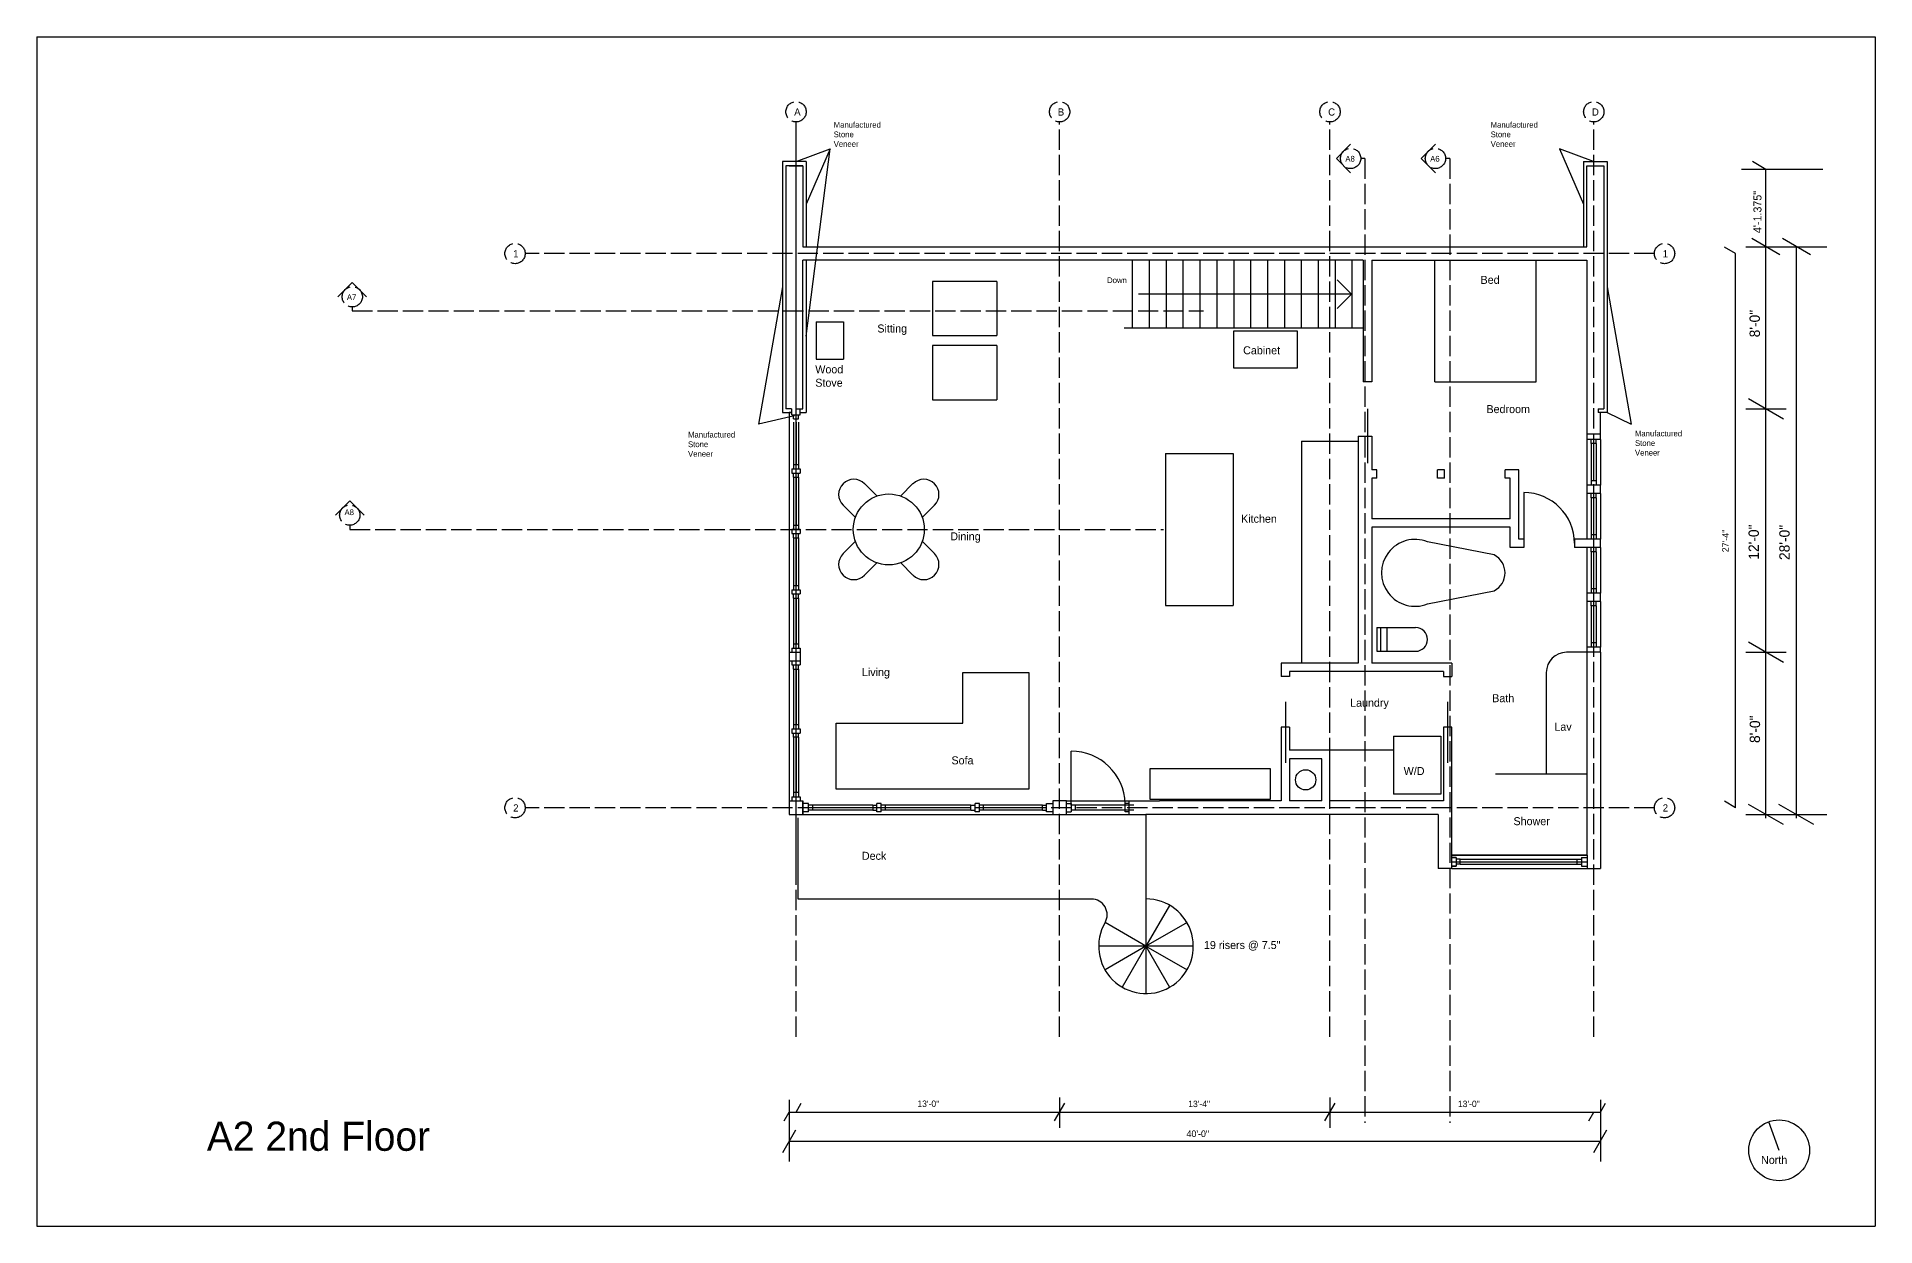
# Model space of a CAD drawing. Header units: inches. Extents: x -2630 to 8475, y 452 to 4505.
# Drawn here: x -1431 to -343, y 1971 to 2675 of the extents above; entities that cross this region are included whole.
import ezdxf

# ---------------------------------------------------------------- set-up
doc = ezdxf.new("R2010")
doc.units = ezdxf.units.IN
doc.header["$MEASUREMENT"] = 0
doc.linetypes.add('ACAD_ISO02W100', pattern=[15, 12, -3])
for name, color, linetype in [('const', 7, 'Continuous'), ('e1', 7, 'Continuous'), ('e2', 251, 'Continuous'), ('glass', 172, 'Continuous'), ('grid', 252, 'ACAD_ISO02W100'), ('millwork', 253, 'Continuous'), ('sills', 105, 'Continuous'), ('stairs', 140, 'Continuous'), ('walls', 7, 'Continuous')]:
    doc.layers.add(name, color=color, linetype=linetype)

msp = doc.modelspace()

# ---------------------------------------------------------------- linework, layer by layer
for p, q in [((-1431.2, 2674.8), (-343.2, 2674.8)), ((-1431.2, 2674.8), (-1431.2, 1970.8)), ((-343.2, 2674.8), (-343.2, 1970.8)), ((-1431.2, 1970.8), (-343.2, 1970.8))]:
    msp.add_line(p, q)
at = {"layer": 'const'}
for p, q in [((-407.9, 2596.3), (-415.8, 2600.9)), ((-374.3, 2596.3), (-422.3, 2596.3)), ((-407.9, 2212.3), (-407.9, 2596.3)), ((-425.9, 2546.5), (-432.5, 2550.3)), ((-425.9, 2218.5), (-425.9, 2546.5)), ((-419.9, 2550.5), (-371.9, 2550.5)), ((-399.6, 2545.7), (-416.2, 2555.3)), ((-381.6, 2545.7), (-398.2, 2555.3)), ((-389.9, 2212.3), (-389.9, 2550.5)), ((-397.5, 2448.5), (-418.3, 2460.5)), ((-419.9, 2454.5), (-395.9, 2454.5)), ((-419.9, 2310.5), (-395.9, 2310.5)), ((-397.5, 2304.5), (-418.3, 2316.5)), ((-425.9, 2218.5), (-432.5, 2222.3)), ((-397.5, 2208.5), (-418.3, 2220.5)), ((-379.5, 2208.5), (-400.3, 2220.5)), ((-419.9, 2214.5), (-371.9, 2214.5)), ((-985.9, 2045.7), (-985.9, 2009.1)), ((-505.9, 2045.7), (-505.9, 2009.1)), ((-988.9, 2033.2), (-985.9, 2038.4)), ((-985.9, 2038.4), (-505.9, 2038.4)), ((-981.9, 2038.4), (-978.9, 2043.6)), ((-828.9, 2033.2), (-822.9, 2043.6)), ((-668.9, 2033.2), (-662.9, 2043.6)), ((-512.8, 2033.2), (-509.8, 2038.4)), ((-505.9, 2038.4), (-502.9, 2043.6)), ((-989.7, 2014.5), (-982, 2027.8)), ((-509.7, 2014.5), (-502, 2027.8)), ((-985.9, 2021.1), (-505.9, 2021.1))]:
    msp.add_line(p, q, dxfattribs=at)
at = {"layer": 'e1'}
for p, q in [((-505.9, 2436.5), (-505.9, 2452.5)), ((-505.9, 2404.5), (-505.9, 2409.5)), ((-505.9, 2372.5), (-505.9, 2377.5)), ((-505.9, 2340.5), (-505.9, 2345.5)), ((-505.9, 2310.5), (-513.8, 2310.5)), ((-505.9, 2310.5), (-505.9, 2313.5)), ((-505.9, 2310.5), (-505.9, 2214.5)), ((-784.7, 2222.5), (-766.8, 2222.5)), ((-784.7, 2214.5), (-774.8, 2214.5))]:
    msp.add_line(p, q, dxfattribs=at)
msp.add_circle((-400.1, 2015.7), 18, dxfattribs=at)
at = {"layer": 'e2'}
for p, q in [((-645.2, 2602.8), (-647.7, 2602.8)), ((-595, 2602.8), (-597.5, 2602.8)), ((-985.9, 2452.5), (-985.9, 2310.5)), ((-985.9, 2305.5), (-985.9, 2222.5)), ((-977.9, 2214.5), (-829.9, 2214.5)), ((-821.9, 2214.5), (-784.7, 2214.5))]:
    msp.add_line(p, q, dxfattribs=at)
at = {"layer": 'glass'}
for p, q in [((-983.4, 2446.6), (-983.4, 2421.6)), ((-980.4, 2446.6), (-980.4, 2421.6)), ((-511.4, 2434), (-511.4, 2412)), ((-508.4, 2434), (-508.4, 2412)), ((-983.4, 2414.1), (-983.4, 2385.8)), ((-980.4, 2414.1), (-980.4, 2385.8)), ((-511.4, 2402), (-511.4, 2380)), ((-508.4, 2402), (-508.4, 2380)), ((-983.4, 2378.3), (-983.4, 2350)), ((-980.4, 2378.3), (-980.4, 2350)), ((-511.4, 2370), (-511.4, 2348)), ((-508.4, 2370), (-508.4, 2348)), ((-983.4, 2342.5), (-983.4, 2315.5)), ((-980.4, 2342.5), (-980.4, 2315.5)), ((-511.4, 2338), (-511.4, 2316)), ((-508.4, 2338), (-508.4, 2316)), ((-983.4, 2300.5), (-983.4, 2267.7)), ((-980.4, 2300.5), (-980.4, 2267.7)), ((-983.4, 2260.2), (-983.4, 2227.5)), ((-980.4, 2260.2), (-980.4, 2227.5)), ((-936.5, 2220), (-972.1, 2220)), ((-878.4, 2220), (-929, 2220)), ((-836.1, 2220), (-870.9, 2220)), ((-781.9, 2220), (-816.6, 2220)), ((-936.5, 2217), (-972.1, 2217)), ((-878.4, 2217), (-929, 2217)), ((-836.1, 2217), (-870.9, 2217)), ((-781.9, 2217), (-816.6, 2217)), ((-588.8, 2188), (-519.6, 2188)), ((-588.8, 2185), (-519.6, 2185))]:
    msp.add_line(p, q, dxfattribs=at)
at = {"layer": 'grid'}
for p, q in [((-981.9, 2082.9), (-981.9, 2624.4)), ((-981.9, 2179.9), (-981.9, 2624.4)), ((-825.9, 2082.9), (-825.9, 2624.4)), ((-665.9, 2082.9), (-665.9, 2624.4)), ((-509.8, 2082.9), (-509.8, 2624.4)), ((-645.2, 2602.8), (-645.2, 2031.9)), ((-595, 2602.8), (-595, 2031.9)), ((-473.9, 2546.5), (-1142.2, 2546.5)), ((-1244.5, 2514.9), (-1244.5, 2512.5)), ((-1244.5, 2512.5), (-740.8, 2512.5)), ((-1246, 2385.7), (-1246, 2383.2)), ((-1246, 2383.2), (-764.5, 2383.2)), ((-473.9, 2218.5), (-1142.2, 2218.5))]:
    msp.add_line(p, q, dxfattribs=at)
for centre in [(-981.9, 2630.4), (-825.9, 2630.4), (-665.9, 2630.4), (-509.8, 2630.4), (-653.7, 2602.8), (-603.5, 2602.8), (-1148.2, 2546.5), (-467.9, 2546.5), (-1244.5, 2520.9), (-1246, 2391.7), (-1148.2, 2218.5), (-467.9, 2218.5)]:
    msp.add_circle(centre, 6, dxfattribs=at)
at = {"layer": 'millwork'}
for p, q in [((-981.9, 2601), (-961.6, 2608.5)), ((-961.6, 2608.5), (-975.9, 2575.7)), ((-975.9, 2497.5), (-961.6, 2608.5)), ((-509.9, 2601), (-530.1, 2608.5)), ((-530.1, 2608.5), (-515.9, 2575.7)), ((-513.9, 2550.5), (-513.9, 2598.5)), ((-603.9, 2470.5), (-603.9, 2542.5)), ((-543.9, 2470.5), (-543.9, 2542.5)), ((-989.9, 2526.7), (-1004.1, 2445.6)), ((-901.1, 2530), (-901.1, 2498)), ((-863.1, 2530), (-901.1, 2530)), ((-863.1, 2530), (-863.1, 2498)), ((-501.9, 2526.7), (-487.6, 2445.6)), ((-969.9, 2506), (-969.9, 2484)), ((-969.9, 2506), (-953.9, 2506)), ((-953.9, 2506), (-953.9, 2484)), ((-646.2, 2502.5), (-646.2, 2502.5)), ((-901.1, 2498), (-863.1, 2498)), ((-863.1, 2492), (-901.1, 2492)), ((-901.1, 2492), (-901.1, 2460)), ((-863.1, 2492), (-863.1, 2460)), ((-969.9, 2484), (-953.9, 2484)), ((-603.9, 2470.5), (-543.9, 2470.5)), ((-901.1, 2460), (-863.1, 2460)), ((-982.9, 2450.5), (-1004.1, 2445.6)), ((-501.9, 2452.5), (-487.6, 2445.6)), ((-981.9, 2446.6), (-981.9, 2421.6)), ((-763.2, 2428.2), (-763.2, 2338.2)), ((-763.2, 2428.2), (-723.2, 2428.2)), ((-723.2, 2428.2), (-723.2, 2338.2)), ((-682.8, 2435.5), (-682.8, 2304.1)), ((-682.8, 2435.5), (-649.2, 2435.5)), ((-513.9, 2436.5), (-513.9, 2409.5)), ((-509.9, 2434), (-509.9, 2412)), ((-505.9, 2436.5), (-505.9, 2409.5)), ((-981.9, 2414.1), (-981.9, 2385.8)), ((-941.3, 2410.3), (-934, 2403)), ((-912.7, 2410.3), (-919.9, 2403)), ((-954, 2397.5), (-946.8, 2390.3)), ((-899.9, 2397.5), (-907.2, 2390.3)), ((-513.9, 2404.5), (-513.9, 2377.5)), ((-509.9, 2402), (-509.9, 2380)), ((-505.9, 2404.5), (-505.9, 2377.5)), ((-981.9, 2378.3), (-981.9, 2350)), ((-954, 2368.9), (-946.8, 2376.2)), ((-899.9, 2368.9), (-907.2, 2376.2)), ((-568.7, 2368.1), (-608.2, 2375.8)), ((-513.9, 2372.5), (-513.9, 2345.5)), ((-505.9, 2372.5), (-505.9, 2345.5)), ((-941.3, 2356.2), (-934, 2363.4)), ((-912.7, 2356.2), (-919.9, 2363.4)), ((-509.9, 2370), (-509.9, 2348)), ((-981.9, 2342.5), (-981.9, 2315.5)), ((-608.2, 2339.2), (-568.7, 2346.9)), ((-513.9, 2340.5), (-513.9, 2313.5)), ((-505.9, 2340.5), (-505.9, 2313.5)), ((-763.2, 2338.2), (-723.2, 2338.2)), ((-509.9, 2338), (-509.9, 2312.5)), ((-509.9, 2338), (-509.9, 2316)), ((-638.2, 2325.1), (-615.2, 2325.1)), ((-638.2, 2325.1), (-638.2, 2311.1)), ((-635.9, 2311.1), (-635.9, 2325.1)), ((-632.2, 2325.1), (-632.2, 2311.1)), ((-638.2, 2311.1), (-615.2, 2311.1)), ((-513.9, 2310.5), (-525.9, 2310.5)), ((-981.9, 2300.5), (-981.9, 2267.7)), ((-537.9, 2298.5), (-537.9, 2238.5)), ((-981.9, 2260.2), (-981.9, 2227.5)), ((-665.9, 2252.5), (-665.9, 2258.4)), ((-628.6, 2252.5), (-665.9, 2252.5)), ((-628.3, 2260.9), (-600.3, 2260.9)), ((-628.3, 2260.9), (-628.3, 2226.5)), ((-600.3, 2260.9), (-600.3, 2226.5)), ((-819.1, 2220), (-819.1, 2252)), ((-600.3, 2226.5), (-628.3, 2226.5)), ((-980.9, 2212.5), (-980.9, 2164.5)), ((-936.5, 2218.5), (-972.1, 2218.5)), ((-878.4, 2218.5), (-929, 2218.5)), ((-836.1, 2218.5), (-870.9, 2218.5)), ((-774.8, 2214.5), (-774.8, 2163)), ((-593.8, 2190.5), (-513.8, 2190.5)), ((-593.8, 2186.5), (-513.9, 2186.5)), ((-593.8, 2182.5), (-513.8, 2182.5)), ((-980.9, 2164.5), (-807.1, 2164.5)), ((-760.8, 2160.7), (-774.8, 2136.5)), ((-774.8, 2136.5), (-799, 2150.5)), ((-750.5, 2150.5), (-774.8, 2136.5)), ((-746.8, 2136.5), (-802.8, 2136.5)), ((-774.8, 2136.5), (-799, 2122.5)), ((-774.8, 2136.5), (-788.8, 2112.2)), ((-774.8, 2136.5), (-750.5, 2122.5)), ((-774.8, 2136.5), (-760.8, 2112.2))]:
    msp.add_line(p, q, dxfattribs=at)
for points in [[(-722.8, 2478.7), (-722.8, 2500.7), (-685.3, 2500.7), (-685.3, 2478.7), (-722.8, 2478.7)], [(-844.1, 2229.5), (-958.1, 2229.5), (-958.1, 2268.5), (-883.1, 2268.5), (-883.1, 2298.5), (-844.1, 2298.5), (-844.1, 2229.5)], [(-772.6, 2223.5), (-701.1, 2223.5), (-701.1, 2241.5), (-772.6, 2241.5), (-772.6, 2223.5)]]:
    msp.add_lwpolyline(points, dxfattribs=at)
msp.add_circle((-680.3, 2235), 6, dxfattribs=at)
for centre, radius, start, end in [((-947.7, 2403.9), 9, 45, 225), ((-906.3, 2403.9), 9, 315, 135), ((-551.2, 2375), 30, 360, 90), ((-615.6, 2357.5), 19.8, 67.9278, 292.0722), ((-947.7, 2362.5), 9, 135, 315), ((-906.3, 2362.5), 9, 225, 45), ((-574.3, 2357.5), 12, 297.8274, 62.1726), ((-615.2, 2318.1), 7, 270, 90), ((-525.9, 2298.5), 12, 90, 180), ((-819.1, 2220), 32, 1.7908, 90), ((-807.1, 2155.1), 9.33, 330, 90), ((-774.8, 2136.5), 28, 150, 90)]:
    msp.add_arc(centre, radius, start, end, dxfattribs=at)
at = {"layer": 'sills'}
msp.add_line((-821.9, 2222.5), (-784.7, 2222.5), dxfattribs=at)
at = {"layer": 'stairs'}
for p, q in [((-782.7, 2502.5), (-782.7, 2542.5)), ((-772.7, 2502.5), (-772.7, 2542.5)), ((-762.7, 2502.5), (-762.7, 2542.5)), ((-752.7, 2502.5), (-752.7, 2542.5)), ((-742.7, 2502.5), (-742.7, 2542.5)), ((-732.7, 2502.5), (-732.7, 2542.5)), ((-722.7, 2502.5), (-722.7, 2542.5)), ((-712.7, 2502.5), (-712.7, 2542.5)), ((-702.7, 2502.5), (-702.7, 2542.5)), ((-692.7, 2502.5), (-692.7, 2542.5)), ((-682.7, 2502.5), (-682.7, 2542.5)), ((-672.7, 2502.5), (-672.7, 2542.5)), ((-662.7, 2502.5), (-662.7, 2542.5)), ((-652.7, 2502.5), (-652.7, 2542.5)), ((-787.7, 2502.5), (-646.2, 2502.5))]:
    msp.add_line(p, q, dxfattribs=at)
at = {"layer": 'walls'}
for p, q in [((-653.7, 2611.3), (-662.1, 2602.8)), ((-603.5, 2611.3), (-611.9, 2602.8)), ((-989.9, 2601), (-989.9, 2452.5)), ((-975.9, 2601), (-989.9, 2601)), ((-975.9, 2601), (-975.9, 2550.5)), ((-653.7, 2594.3), (-662.1, 2602.8)), ((-603.5, 2594.3), (-611.9, 2602.8)), ((-515.9, 2601), (-515.9, 2550.5)), ((-515.9, 2601), (-501.9, 2601)), ((-501.9, 2601), (-501.9, 2452.5)), ((-977.9, 2598.5), (-987.9, 2598.5)), ((-987.9, 2598.5), (-987.9, 2454.5)), ((-985.9, 2598.5), (-977.9, 2598.5)), ((-977.9, 2598.5), (-977.9, 2550.5)), ((-513.9, 2598.5), (-503.9, 2598.5)), ((-503.9, 2598.5), (-503.9, 2454.5)), ((-977.9, 2550.5), (-513.9, 2550.5)), ((-977.9, 2454.5), (-977.9, 2542.5)), ((-646.2, 2542.5), (-977.9, 2542.5)), ((-975.9, 2542.5), (-975.9, 2452.5)), ((-646.2, 2542.5), (-646.2, 2470.5)), ((-641.2, 2542.5), (-513.9, 2542.5)), ((-641.2, 2542.5), (-641.2, 2470.5)), ((-513.9, 2542.5), (-513.9, 2436.5)), ((-1253, 2520.9), (-1244.5, 2529.4)), ((-1236, 2520.9), (-1244.5, 2529.4)), ((-653.1, 2522.5), (-661.6, 2530.9)), ((-653.1, 2522.5), (-779.2, 2522.5)), ((-653.1, 2522.5), (-661.6, 2514)), ((-641.2, 2470.5), (-646.2, 2470.5)), ((-989.9, 2452.5), (-984.6, 2452.5)), ((-984.6, 2454.5), (-987.9, 2454.5)), ((-984.4, 2452.5), (-985.9, 2452.5)), ((-984.4, 2451.1), (-984.4, 2454.5)), ((-984.4, 2451.1), (-979.4, 2451.1)), ((-983.4, 2448.6), (-983.4, 2451.1)), ((-983.4, 2448.6), (-980.4, 2448.6)), ((-981.4, 2454.5), (-977.9, 2454.5)), ((-980.4, 2448.6), (-980.4, 2451.1)), ((-979.4, 2451.1), (-979.4, 2454.5)), ((-979.4, 2452.5), (-975.9, 2452.5)), ((-643.7, 2454.5), (-643.7, 2422.5)), ((-507.1, 2454.5), (-503.9, 2454.5)), ((-507.1, 2454.5), (-507.1, 2452.5)), ((-501.9, 2452.5), (-507.1, 2452.5)), ((-649.2, 2438.5), (-649.2, 2304.1)), ((-649.2, 2438.5), (-641.2, 2438.5)), ((-641.2, 2438.5), (-641.2, 2418.5)), ((-505.9, 2439.5), (-513.9, 2439.5)), ((-505.9, 2436.5), (-513.9, 2436.5)), ((-511.4, 2434), (-511.4, 2436.5)), ((-508.4, 2434), (-511.4, 2434)), ((-508.4, 2434), (-508.4, 2436.5)), ((-984.4, 2419.1), (-979.4, 2419.1)), ((-984.4, 2419.1), (-984.4, 2416.6)), ((-984.4, 2416.6), (-979.4, 2416.6)), ((-983.4, 2421.6), (-983.4, 2419.1)), ((-983.4, 2421.6), (-980.4, 2421.6)), ((-983.4, 2414.1), (-983.4, 2416.6)), ((-980.4, 2421.6), (-980.4, 2419.1)), ((-980.4, 2414.1), (-980.4, 2416.6)), ((-979.4, 2419.1), (-979.4, 2416.6)), ((-638.2, 2418.5), (-641.2, 2418.5)), ((-638.2, 2413.5), (-638.2, 2418.5)), ((-602.2, 2413.5), (-602.2, 2418.5)), ((-598.2, 2418.5), (-602.2, 2418.5)), ((-598.2, 2413.5), (-598.2, 2418.5)), ((-554.2, 2418.5), (-562.2, 2418.5)), ((-562.2, 2413.5), (-562.2, 2418.5)), ((-554.2, 2377.5), (-554.2, 2418.5)), ((-983.4, 2414.1), (-980.4, 2414.1)), ((-638.2, 2413.5), (-641.2, 2413.5)), ((-641.2, 2413.5), (-641.2, 2389.5)), ((-598.2, 2413.5), (-602.2, 2413.5)), ((-559.2, 2413.5), (-562.2, 2413.5)), ((-559.2, 2389.5), (-559.2, 2413.5)), ((-551.2, 2405), (-551.2, 2375)), ((-513.9, 2409.5), (-513.9, 2404.5)), ((-505.9, 2409.5), (-513.9, 2409.5)), ((-508.4, 2412), (-511.4, 2412)), ((-511.4, 2412), (-511.4, 2409.5)), ((-508.4, 2412), (-508.4, 2409.5)), ((-1254.4, 2391.7), (-1246, 2400.2)), ((-1237.5, 2391.7), (-1246, 2400.2)), ((-505.9, 2404.5), (-513.9, 2404.5)), ((-511.4, 2402), (-511.4, 2404.5)), ((-508.4, 2402), (-511.4, 2402)), ((-508.4, 2402), (-508.4, 2404.5)), ((-984.4, 2383.3), (-979.4, 2383.3)), ((-984.4, 2383.3), (-984.4, 2380.8)), ((-983.4, 2385.8), (-983.4, 2383.3)), ((-983.4, 2385.8), (-980.4, 2385.8)), ((-980.4, 2385.8), (-980.4, 2383.3)), ((-979.4, 2383.3), (-979.4, 2380.8)), ((-559.2, 2389.5), (-641.2, 2389.5)), ((-641.2, 2384.5), (-641.2, 2304.1)), ((-559.2, 2384.5), (-641.2, 2384.5)), ((-559.2, 2372.5), (-559.2, 2384.5)), ((-984.4, 2380.8), (-979.4, 2380.8)), ((-983.4, 2378.3), (-983.4, 2380.8)), ((-983.4, 2378.3), (-980.4, 2378.3)), ((-980.4, 2378.3), (-980.4, 2380.8)), ((-551.2, 2372.5), (-559.2, 2372.5)), ((-551.2, 2377.5), (-554.2, 2377.5)), ((-551.2, 2377.5), (-551.2, 2372.5)), ((-521.2, 2377.5), (-521.2, 2372.5)), ((-505.9, 2377.5), (-521.2, 2377.5)), ((-505.9, 2372.5), (-521.2, 2372.5)), ((-508.4, 2380), (-511.4, 2380)), ((-511.4, 2380), (-511.4, 2377.5)), ((-511.4, 2370), (-511.4, 2372.5)), ((-508.4, 2380), (-508.4, 2377.5)), ((-508.4, 2370), (-508.4, 2372.5)), ((-508.4, 2370), (-511.4, 2370)), ((-984.4, 2347.5), (-979.4, 2347.5)), ((-984.4, 2347.5), (-984.4, 2345)), ((-984.4, 2345), (-979.4, 2345)), ((-983.4, 2350), (-983.4, 2347.5)), ((-983.4, 2350), (-980.4, 2350)), ((-983.4, 2342.5), (-983.4, 2345)), ((-983.4, 2342.5), (-980.4, 2342.5)), ((-980.4, 2350), (-980.4, 2347.5)), ((-980.4, 2342.5), (-980.4, 2345)), ((-979.4, 2347.5), (-979.4, 2345)), ((-505.9, 2345.5), (-513.9, 2345.5)), ((-513.9, 2345.5), (-513.9, 2340.5)), ((-505.9, 2340.5), (-513.9, 2340.5)), ((-508.4, 2348), (-511.4, 2348)), ((-511.4, 2348), (-511.4, 2345.5)), ((-511.4, 2338), (-511.4, 2340.5)), ((-508.4, 2348), (-508.4, 2345.5)), ((-508.4, 2338), (-508.4, 2340.5)), ((-508.4, 2338), (-511.4, 2338)), ((-985.9, 2310.5), (-979.4, 2310.5)), ((-985.9, 2310.5), (-985.9, 2305.5)), ((-984.4, 2313), (-979.4, 2313)), ((-984.4, 2313), (-984.4, 2310.5)), ((-983.4, 2315.5), (-980.4, 2315.5)), ((-983.4, 2315.5), (-983.4, 2313)), ((-980.4, 2315.5), (-980.4, 2313)), ((-979.4, 2313), (-979.4, 2303)), ((-505.9, 2313.5), (-513.9, 2313.5)), ((-513.8, 2190.5), (-513.8, 2313.5)), ((-508.4, 2316), (-511.4, 2316)), ((-511.4, 2316), (-511.4, 2313.5)), ((-508.4, 2316), (-508.4, 2313.5)), ((-985.9, 2305.5), (-979.4, 2305.5)), ((-984.4, 2305.5), (-984.4, 2303)), ((-984.4, 2303), (-979.4, 2303)), ((-983.4, 2300.5), (-983.4, 2303)), ((-983.4, 2300.5), (-980.4, 2300.5)), ((-980.4, 2300.5), (-980.4, 2303)), ((-694.8, 2304.1), (-694.8, 2296.1)), ((-649.2, 2304.1), (-694.8, 2304.1)), ((-689.8, 2296.1), (-694.8, 2296.1)), ((-598.8, 2299.1), (-689.8, 2299.1)), ((-689.8, 2299.1), (-689.8, 2296.1)), ((-593.8, 2304.1), (-641.2, 2304.1)), ((-598.8, 2299.1), (-598.8, 2296.1)), ((-598.8, 2296.1), (-593.8, 2296.1)), ((-593.8, 2304.1), (-593.8, 2296.1)), ((-692.3, 2281.1), (-692.3, 2245.1)), ((-596.3, 2281.1), (-596.3, 2245.1)), ((-984.4, 2265.2), (-979.4, 2265.2)), ((-984.4, 2265.2), (-984.4, 2262.7)), ((-983.4, 2267.7), (-983.4, 2265.2)), ((-983.4, 2267.7), (-980.4, 2267.7)), ((-980.4, 2267.7), (-980.4, 2265.2)), ((-979.4, 2265.2), (-979.4, 2262.7)), ((-694.8, 2266.1), (-694.8, 2222.5)), ((-689.8, 2266.1), (-694.8, 2266.1)), ((-689.8, 2266.1), (-689.8, 2252.5)), ((-598.8, 2266.1), (-598.8, 2222.5)), ((-593.8, 2266.1), (-598.8, 2266.1)), ((-596.3, 2266.1), (-596.3, 2266.1)), ((-593.8, 2222.5), (-593.8, 2266.1)), ((-984.4, 2262.7), (-979.4, 2262.7)), ((-983.4, 2260.2), (-983.4, 2262.7)), ((-980.4, 2260.2), (-983.4, 2260.2)), ((-980.4, 2260.2), (-980.4, 2262.7)), ((-665.9, 2252.5), (-689.8, 2252.5)), ((-665.9, 2222.5), (-665.9, 2252.5)), ((-670.7, 2247.5), (-689.8, 2247.5)), ((-689.8, 2247.5), (-689.8, 2222.5)), ((-670.7, 2222.5), (-670.7, 2247.5)), ((-505.9, 2246.5), (-505.9, 2182.5)), ((-567.9, 2238.5), (-513.9, 2238.5)), ((-985.9, 2222.5), (-977.9, 2222.5)), ((-985.9, 2222.5), (-985.9, 2214.5)), ((-984.4, 2225), (-979.4, 2225)), ((-984.4, 2225), (-984.4, 2222.5)), ((-980.4, 2227.5), (-983.4, 2227.5)), ((-983.4, 2227.5), (-983.4, 2225)), ((-980.4, 2227.5), (-980.4, 2225)), ((-979.4, 2225), (-979.4, 2222.5)), ((-977.9, 2222.5), (-977.9, 2214.5)), ((-977.9, 2214.5), (-977.9, 2222.5)), ((-974.6, 2221), (-977.9, 2221)), ((-974.6, 2216), (-974.6, 2221)), ((-972.1, 2220), (-974.6, 2220)), ((-972.1, 2220), (-972.1, 2217)), ((-936.5, 2220), (-934, 2220)), ((-936.5, 2220), (-936.5, 2217)), ((-934, 2216), (-934, 2221)), ((-931.5, 2221), (-934, 2221)), ((-931.5, 2216), (-931.5, 2221)), ((-929, 2220), (-931.5, 2220)), ((-929, 2217), (-929, 2220)), ((-878.4, 2220), (-875.9, 2220)), ((-878.4, 2217), (-878.4, 2220)), ((-875.9, 2216), (-875.9, 2221)), ((-873.4, 2221), (-875.9, 2221)), ((-873.4, 2216), (-873.4, 2221)), ((-870.9, 2220), (-873.4, 2220)), ((-870.9, 2217), (-870.9, 2220)), ((-836.1, 2217), (-836.1, 2220)), ((-836.1, 2220), (-833.6, 2220)), ((-833.6, 2216), (-833.6, 2221)), ((-833.6, 2221), (-829.9, 2221)), ((-821.9, 2222.5), (-829.9, 2222.5)), ((-829.9, 2222.5), (-829.9, 2214.5)), ((-821.9, 2214.5), (-821.9, 2222.5)), ((-821.9, 2221), (-819.1, 2221)), ((-819.1, 2221), (-819.1, 2217)), ((-816.6, 2220), (-819.1, 2220)), ((-816.6, 2217), (-816.6, 2220)), ((-784.7, 2221), (-787.2, 2221)), ((-787.2, 2216), (-787.2, 2221)), ((-784.7, 2214.5), (-784.7, 2222.5)), ((-784.7, 2222.5), (-779.1, 2222.5)), ((-694.8, 2222.5), (-766.8, 2222.5)), ((-670.7, 2222.5), (-689.8, 2222.5)), ((-598.8, 2222.5), (-665.9, 2222.5)), ((-593.8, 2190.5), (-593.8, 2222.5)), ((-985.9, 2214.5), (-977.9, 2214.5)), ((-974.6, 2216), (-977.9, 2216)), ((-972.1, 2217), (-974.6, 2217)), ((-936.5, 2217), (-934, 2217)), ((-931.5, 2216), (-934, 2216)), ((-929, 2217), (-931.5, 2217)), ((-878.4, 2217), (-875.9, 2217)), ((-873.4, 2216), (-875.9, 2216)), ((-870.9, 2217), (-873.4, 2217)), ((-836.1, 2217), (-833.6, 2217)), ((-829.9, 2216), (-833.6, 2216)), ((-829.9, 2214.5), (-821.9, 2214.5)), ((-821.9, 2216), (-819.1, 2216)), ((-816.6, 2217), (-819.1, 2217)), ((-819.1, 2217), (-819.1, 2216)), ((-784.7, 2216), (-787.2, 2216)), ((-784.7, 2214.5), (-779.1, 2214.5)), ((-601.8, 2214.5), (-774.8, 2214.5)), ((-601.8, 2214.5), (-601.8, 2182.5)), ((-593.8, 2182.5), (-593.8, 2190.5)), ((-513.8, 2190.5), (-593.8, 2190.5)), ((-593.8, 2189), (-591.3, 2189)), ((-591.3, 2189), (-593.8, 2189)), ((-591.3, 2189), (-591.3, 2184)), ((-588.8, 2188), (-591.3, 2188)), ((-588.8, 2185), (-588.8, 2188)), ((-588.8, 2185), (-588.8, 2188)), ((-519.6, 2185), (-519.6, 2188)), ((-519.6, 2188), (-517.1, 2188)), ((-517.1, 2189), (-517.1, 2184)), ((-517.1, 2189), (-513.8, 2189)), ((-513.8, 2190.5), (-513.8, 2182.5)), ((-593.8, 2182.5), (-601.8, 2182.5)), ((-593.8, 2184), (-591.3, 2184)), ((-591.3, 2184), (-593.8, 2184)), ((-588.8, 2185), (-591.3, 2185)), ((-519.6, 2185), (-517.1, 2185)), ((-517.1, 2184), (-513.8, 2184)), ((-513.8, 2182.5), (-505.9, 2182.5)), ((-774.8, 2164.5), (-774.8, 2108.5)), ((-825.9, 2047), (-825.9, 2029.1)), ((-665.9, 2047), (-665.9, 2029.1)), ((-400.1, 2015.7), (-406.2, 2032.6))]:
    msp.add_line(p, q, dxfattribs=at)
msp.add_circle((-927, 2383.2), 21, dxfattribs=at)

# ---------------------------------------------------------------- texts
at = {"layer": 'const', "attachment_point": 1}
for s, insert, char_height, width in [('A', (-983, 2632.4), 4.26, 1625.197), ('\\pt3.4098;Manufactured^JStone^JVeneer', (-959.6, 2624.4), 3.41, 1300.158), ('B', (-827, 2632.4), 4.26, 1625.197), ('C', (-667, 2632.4), 4.26, 1625.197), ('\\pt3.4098;Manufactured^JStone^JVeneer', (-570.8, 2624.4), 3.41, 1300.158), ('D', (-510.9, 2632.4), 4.26, 1625.197), ('A8', (-656.8, 2604.3), 3.41, 1300.158), ('A6', (-606.6, 2604.3), 3.41, 1300.158), ('1', (-1149.3, 2548.5), 4.26, 1625.197), ('1', (-469, 2548.5), 4.26, 1625.197), ('\\pt3.4098;Down', (-797.8, 2532.4), 3.41, 1300.158), ('Bed', (-576.8, 2533.3), 4.74, 1805.775), ('A7', (-1247.7, 2522.4), 3.41, 1300.158), ('Sitting', (-933.8, 2504.5), 4.74, 1805.775), ('Cabinet', (-717.3, 2491.6), 4.74, 1805.775), ('Wood^JStove', (-970.5, 2480.3), 4.736, 1805.775), ('\\PBedroom', (-573.3, 2464.7), 4.74, 1805.775), ('\\pt3.4098;Manufactured^JStone^JVeneer', (-1045.8, 2441), 3.41, 1300.158), ('\\pt3.4098;Manufactured^JStone^JVeneer', (-485.4, 2441.7), 3.41, 1300.158), ('A8', (-1249.1, 2395.1), 3.41, 1300.158), ('\\PKitchen', (-718.5, 2399.8), 4.74, 1805.775), ('\\PDining', (-890.6, 2389.4), 4.74, 1805.775), ('Living', (-942.9, 2301.1), 4.74, 1805.775), ('Bath', (-569.9, 2285.7), 4.74, 1805.775), ('Laundry', (-654, 2283), 4.74, 1805.775), ('Lav', (-533.1, 2268.8), 4.74, 1805.775), ('Sofa', (-889.9, 2248.9), 4.74, 1805.775), ('W/D', (-622.3, 2242.6), 4.74, 1805.775), ('2', (-1149.3, 2220.5), 4.26, 1625.197), ('2', (-469, 2220.5), 4.26, 1625.197), ('Shower', (-557.3, 2212.9), 4.74, 1805.775), ('Deck', (-942.9, 2192.4), 4.74, 1805.775), ('19 risers @ 7.5"', (-740.5, 2139.6), 4.736, 1805.775), ('13\'-0"', (-910.1, 2045.2), 3.79, 1444.62), ('13\'-4"', (-749.8, 2045.1), 3.79, 1444.62), ('13\'-0"', (-590.2, 2045.1), 3.79, 1444.62), ('A2 2nd Floor', (-1330.6, 2032.7), 17.262, 6582.049), ('40\'-0"', (-750.8, 2027.5), 3.91, 1491.22), ('North', (-410.8, 2012.4), 4.74, 1805.775)]:
    msp.add_mtext(s, dxfattribs=dict(at, insert=insert, char_height=char_height, width=width))
at = {"layer": 'const', "attachment_point": 1, "rotation": 90}
for s, insert, char_height, width in [('4\'-1.375"', (-415.3, 2558.6), 4.74, 1805.775), ('8\'-0"', (-417.6, 2496.9), 6.11, 2330.032), ('27\'-4"', (-433.8, 2369.7), 3.91, 1491.22), ('12\'-0"', (-418.2, 2365.3), 6.11, 2330.032), ('28\'-0"', (-400, 2365.1), 6.11, 2330.032), ('8\'-0"', (-417.5, 2256.8), 6.11, 2330.032)]:
    msp.add_mtext(s, dxfattribs=dict(at, insert=insert, char_height=char_height, width=width))

doc.saveas('drawing.dxf')
